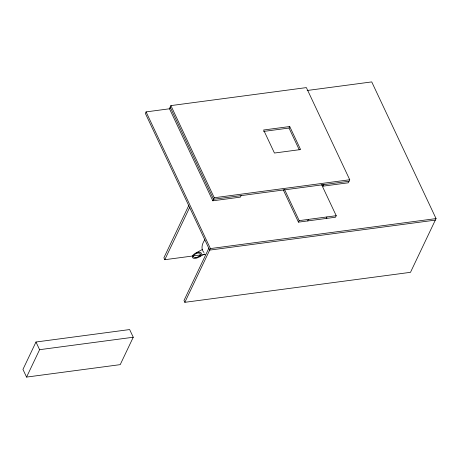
<?xml version="1.0" encoding="UTF-8"?>
<svg xmlns="http://www.w3.org/2000/svg" width="459" height="459" viewBox="0 0 459 459"><rect width="100%" height="100%" fill="white"/><g stroke="black" fill="none" stroke-linecap="round" stroke-linejoin="round"><path stroke-width="0.69" d="M35.986 342.012L22.95 369.415L26.565 377.091L120.218 364.641L133.253 337.239L129.639 329.562L35.986 342.012L39.594 349.689L26.565 377.091M170.214 108.691L146.088 111.898L145.365 113.425L209.683 250.103L435.327 220.113M322.551 184.839L323.159 186.13L348.283 182.797L349.735 179.75L306.371 87.6L170.897 105.604L169.451 108.651L212.815 200.801L240.401 197.129L241.118 195.609M188.729 205.575L163.892 257.792L164.792 259.708L200.273 254.992M164.792 259.708L189.63 207.497M212.815 200.801L214.261 197.754L170.897 105.604M208.828 248.285L183.99 300.502L184.845 302.315L410.489 272.325L436.05 218.593L371.733 81.909L307.163 90.492M184.845 302.315L210.406 248.577L146.088 111.898M299.262 149.795L289.027 128.05L289.744 126.535L263.609 130.006L274.448 153.036L300.582 149.559L289.744 126.535M321.593 184.621L336.223 215.707L335.5 217.233L298.47 222.15L299.193 220.63L284.569 189.544M307.731 220.922L308.454 219.402M326.24 218.461L326.963 216.941M323.159 186.13L323.888 184.61M196.228 252.857A4.934 2.519 -25.2 0 1 200.876 252.645L201.478 253.575A4.934 2.519 -25.2 0 1 197.674 257.723A4.934 2.519 -25.2 0 1 192.459 257.447A4.934 2.519 -25.2 0 1 195.391 253.253L202.287 249.53M199.206 256.897L204.737 254.011M263.598 131.429L289.027 128.05M214.261 197.754L349.735 179.75M349.012 181.276L213.538 199.281L170.174 107.125M299.193 220.63L336.223 215.707M210.406 248.577L436.05 218.593M202.402 254.711L205.236 254.332M39.594 349.689L133.253 337.239M283.232 189.768L298.47 222.15M203.962 252.502A26.639 13.598 -25.2 0 1 203.561 241.882L204.146 240.837A26.639 13.598 -25.2 0 1 204.823 239.787M195.844 257.591A3.701 1.888 -25.2 0 0 200.273 253.775A3.701 1.888 -25.2 0 0 194.599 254.561A3.701 1.888 -25.2 0 0 195.844 257.591"/></g></svg>
